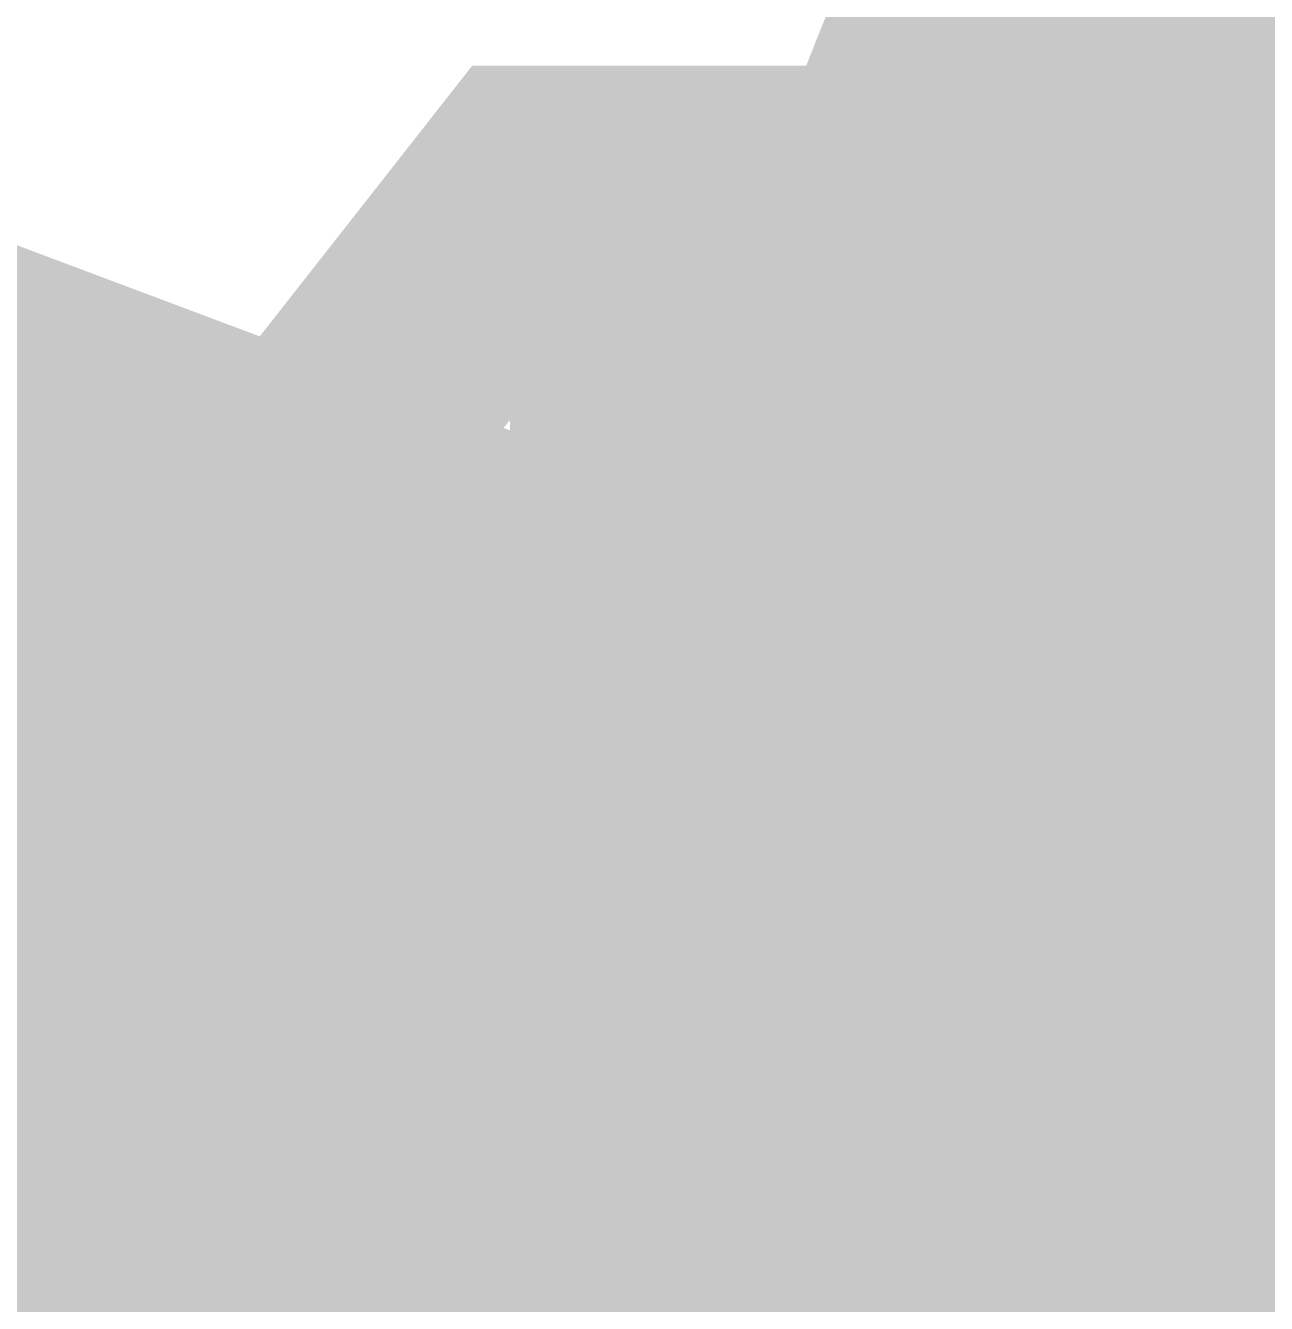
# Model space of a CAD drawing. Extents: x -23 to 289, y -67 to 135.
# Drawn here: x 131.0085 to 131.2659, y 94.5973 to 94.8623 of the extents above; entities that cross this region are included whole.
import ezdxf
from ezdxf.enums import TextEntityAlignment as Align

# ---------------------------------------------------------------- set-up
doc = ezdxf.new("R2010")
doc.units = 0
doc.header["$MEASUREMENT"] = 0
for name, color, linetype in [('ASSEMBLY_PART_NUMBERS_BTM', 191, 'CONTINUOUS'), ('DRILL_DRAWING', 21, 'CONTINUOUS'), ('PIN_NUMBERS_BTM', 8, 'CONTINUOUS'), ('PIN_NUMBERS_TOP', 8, 'CONTINUOUS')]:
    doc.layers.add(name, color=color, linetype=linetype)
doc.styles.add('COURIER_NEW', font='COUR.TTF')
doc.styles.add('VERIBEST_GERBER_0', font='txt')

msp = doc.modelspace()

# ---------------------------------------------------------------- texts
at = {"layer": 'ASSEMBLY_PART_NUMBERS_BTM', "style": 'VERIBEST_GERBER_0', "text_generation_flag": 2}
for s, p in [('SN74LVC1G08DBVR', (130.04, 103.5)), ('GRM216R71H103KA01D', (130.71, 102))]:
    msp.add_text(s, height=2.032, rotation=90, dxfattribs=at).set_placement(p, align=Align.TOP_LEFT)
for p in [(150.75, 96.71), (150.75, 95.21)]:
    msp.add_text('ERJ-3GEY0R00V', height=2.032, dxfattribs=at).set_placement(p, align=Align.TOP_LEFT)
at = {"layer": 'DRILL_DRAWING', "style": 'VERIBEST_GERBER_0'}
msp.add_text('A', height=2, dxfattribs=at).set_placement((131.9, 95.4), align=Align.MIDDLE_CENTER)
at = {"layer": 'PIN_NUMBERS_BTM', "style": 'COURIER_NEW'}
msp.add_text('4', height=0.508, dxfattribs=at).set_placement((131.05, 94.6), align=Align.MIDDLE_CENTER)
at = {"layer": 'PIN_NUMBERS_TOP', "style": 'COURIER_NEW'}
msp.add_text('4', height=0.508, dxfattribs=at).set_placement((131.05, 94.6), align=Align.MIDDLE_CENTER)

doc.saveas('drawing.dxf')
